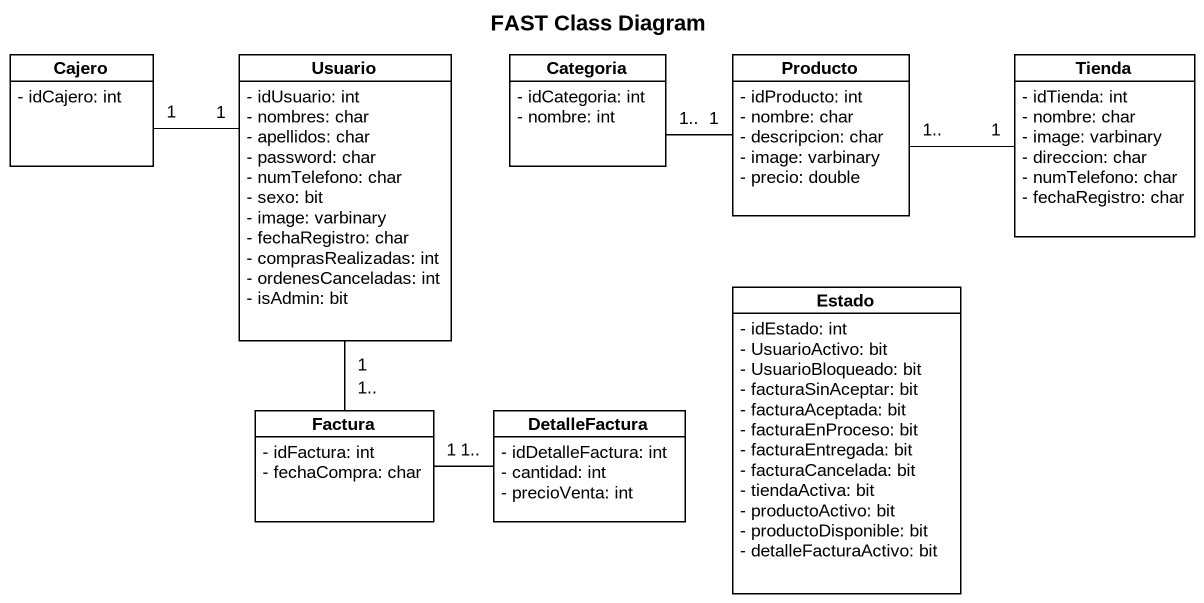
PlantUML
@startuml
title FAST Class Diagram
hide circle
hide empty members
skinparam classAttributeIconSize 0
class Cajero {
  - idCajero: int
}
class Usuario {
  - idUsuario: int
  - nombres: char
  - apellidos: char
  - password: char
  - numTelefono: char
  - sexo: bit
  - image: varbinary
  - fechaRegistro: char
  - comprasRealizadas: int
  - ordenesCanceladas: int
  - isAdmin: bit
}
class Categoria {
  - idCategoria: int
  - nombre: int
}
class Producto {
  - idProducto: int
  - nombre: char
  - descripcion: char
  - image: varbinary
  - precio: double
}
class Tienda {
  - idTienda: int
  - nombre: char
  - image: varbinary
  - direccion: char
  - numTelefono: char
  - fechaRegistro: char
}
class Estado {
  - idEstado: int
  - UsuarioActivo: bit
  - UsuarioBloqueado: bit
  - facturaSinAceptar: bit
  - facturaAceptada: bit
  - facturaEnProceso: bit
  - facturaEntregada: bit
  - facturaCancelada: bit
  - tiendaActiva: bit
  - productoActivo: bit
  - productoDisponible: bit
  - detalleFacturaActivo: bit
}
class Factura {
  - idFactura: int
  - fechaCompra: char
}
class DetalleFactura {
  - idDetalleFactura: int
  - cantidad: int
  - precioVenta: int
}
Cajero "1" -right- "1" Usuario
Usuario "1" -- "1.." Factura
Producto "1" -left- "1.." Categoria
Tienda "1" -left- "1.." Producto
Factura "1" -right- "1.." DetalleFactura
@enduml
